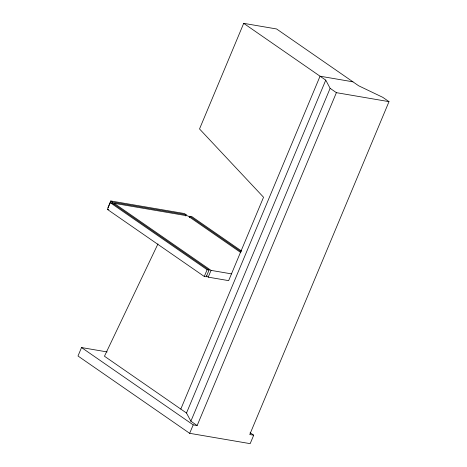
<?xml version="1.0" encoding="UTF-8"?>
<svg xmlns="http://www.w3.org/2000/svg" width="467" height="467" viewBox="0 0 467 467"><rect width="100%" height="100%" fill="white"/><g stroke="black" fill="none" stroke-linecap="round" stroke-linejoin="round"><path stroke-width="0.7" d="M107.947 207.727L110.772 200.968L184.43 213.547L186.14 214.727L185.627 215.958M107.422 209.42L110.247 202.66L112.22 202.999L209.082 270.049L206.251 276.808L204.277 276.476L107.422 209.42L108.735 209.642M111.969 203.378L112.483 202.153L186.14 214.727M113.679 204.564L114.193 203.332L187.845 215.912L240.464 252.338M107.153 351.937L81.532 347.559L77.995 356.006L189.666 433.318L250.172 443.65L253.704 435.203L250.119 432.722M253.704 435.203L249.757 434.526L389.005 101.648L382.736 97.311L358.627 85.765L276.581 28.966L243.704 23.35L199.526 128.956L263.54 197.243L228.655 280.638L208.224 277.147L206.432 275.904M189.304 217.476L189.818 216.25L191.791 216.583L241.416 250.942M204.277 276.476L207.109 269.716L209.082 270.049M208.224 277.147L211.055 270.387L231.486 273.878M180.805 409.086L320.053 76.203L352.929 81.818M389.005 101.648L336.392 92.664L197.15 425.542L190.88 421.205L186.502 413.026L325.75 80.149L243.704 23.35M190.88 421.205L330.128 88.327L325.75 80.149M189.666 433.318L193.204 424.871L197.15 425.542M157.957 243.92L104.456 356.228L186.502 413.026M330.128 88.327L336.392 92.664M189.818 216.25L241.241 251.847M110.772 200.968L112.483 202.153M114.193 203.332L211.055 270.387M110.247 202.66L207.109 269.716M81.532 347.559L193.204 424.871"/></g></svg>
